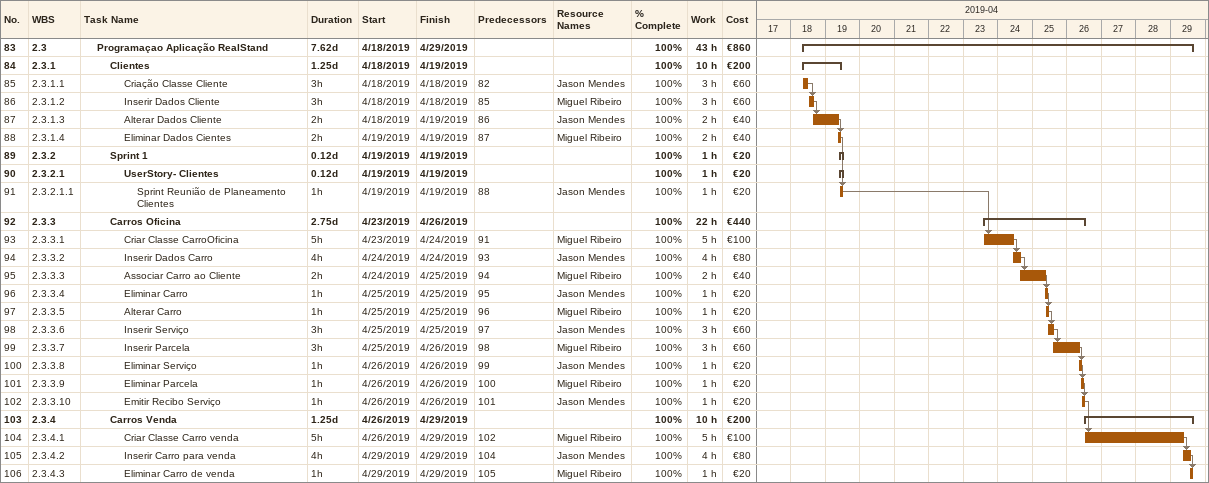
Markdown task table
| ID | WBS | Task | Duration | Start | Finish | Predecessors | Resources | % complete | Work (h) | Cost (€) |
|---|---|---|---|---|---|---|---|---|---|---|
| 83 | 2.3 | **Programaçao Aplicação RealStand** | 7.62d | 2019-04-18 | 2019-04-29 |  |  | 100 | 43 | 860 |
| 84 | 2.3.1 | **Clientes** | 1.25d | 2019-04-18 | 2019-04-19 |  |  | 100 | 10 | 200 |
| 85 | 2.3.1.1 | Criação Classe Cliente | 3h | 2019-04-18 | 2019-04-18 | 82 | Jason Mendes | 100 | 3 | 60 |
| 86 | 2.3.1.2 | Inserir Dados Cliente | 3h | 2019-04-18 | 2019-04-18 | 85 | Miguel Ribeiro | 100 | 3 | 60 |
| 87 | 2.3.1.3 | Alterar Dados Cliente | 2h | 2019-04-18 | 2019-04-19 | 86 | Jason Mendes | 100 | 2 | 40 |
| 88 | 2.3.1.4 | Eliminar Dados Cientes | 2h | 2019-04-19 | 2019-04-19 | 87 | Miguel Ribeiro | 100 | 2 | 40 |
| 89 | 2.3.2 | **Sprint 1** | 0.12d | 2019-04-19 | 2019-04-19 |  |  | 100 | 1 | 20 |
| 90 | 2.3.2.1 | **UserStory- Clientes** | 0.12d | 2019-04-19 | 2019-04-19 |  |  | 100 | 1 | 20 |
| 91 | 2.3.2.1.1 | Sprint Reunião de Planeamento Clientes | 1h | 2019-04-19 | 2019-04-19 | 88 | Jason Mendes | 100 | 1 | 20 |
| 92 | 2.3.3 | **Carros Oficina** | 2.75d | 2019-04-23 | 2019-04-26 |  |  | 100 | 22 | 440 |
| 93 | 2.3.3.1 | Criar Classe CarroOficina | 5h | 2019-04-23 | 2019-04-24 | 91 | Miguel Ribeiro | 100 | 5 | 100 |
| 94 | 2.3.3.2 | Inserir Dados Carro | 4h | 2019-04-24 | 2019-04-24 | 93 | Jason Mendes | 100 | 4 | 80 |
| 95 | 2.3.3.3 | Associar Carro ao Cliente | 2h | 2019-04-24 | 2019-04-25 | 94 | Miguel Ribeiro | 100 | 2 | 40 |
| 96 | 2.3.3.4 | Eliminar Carro | 1h | 2019-04-25 | 2019-04-25 | 95 | Jason Mendes | 100 | 1 | 20 |
| 97 | 2.3.3.5 | Alterar Carro | 1h | 2019-04-25 | 2019-04-25 | 96 | Miguel Ribeiro | 100 | 1 | 20 |
| 98 | 2.3.3.6 | Inserir Serviço | 3h | 2019-04-25 | 2019-04-25 | 97 | Jason Mendes | 100 | 3 | 60 |
| 99 | 2.3.3.7 | Inserir Parcela | 3h | 2019-04-25 | 2019-04-26 | 98 | Miguel Ribeiro | 100 | 3 | 60 |
| 100 | 2.3.3.8 | Eliminar Serviço | 1h | 2019-04-26 | 2019-04-26 | 99 | Jason Mendes | 100 | 1 | 20 |
| 101 | 2.3.3.9 | Eliminar Parcela | 1h | 2019-04-26 | 2019-04-26 | 100 | Miguel Ribeiro | 100 | 1 | 20 |
| 102 | 2.3.3.10 | Emitir Recibo Serviço | 1h | 2019-04-26 | 2019-04-26 | 101 | Jason Mendes | 100 | 1 | 20 |
| 103 | 2.3.4 | **Carros Venda** | 1.25d | 2019-04-26 | 2019-04-29 |  |  | 100 | 10 | 200 |
| 104 | 2.3.4.1 | Criar Classe Carro venda | 5h | 2019-04-26 | 2019-04-29 | 102 | Miguel Ribeiro | 100 | 5 | 100 |
| 105 | 2.3.4.2 | Inserir Carro para venda | 4h | 2019-04-29 | 2019-04-29 | 104 | Jason Mendes | 100 | 4 | 80 |
| 106 | 2.3.4.3 | Eliminar Carro de venda | 1h | 2019-04-29 | 2019-04-29 | 105 | Miguel Ribeiro | 100 | 1 | 20 |
